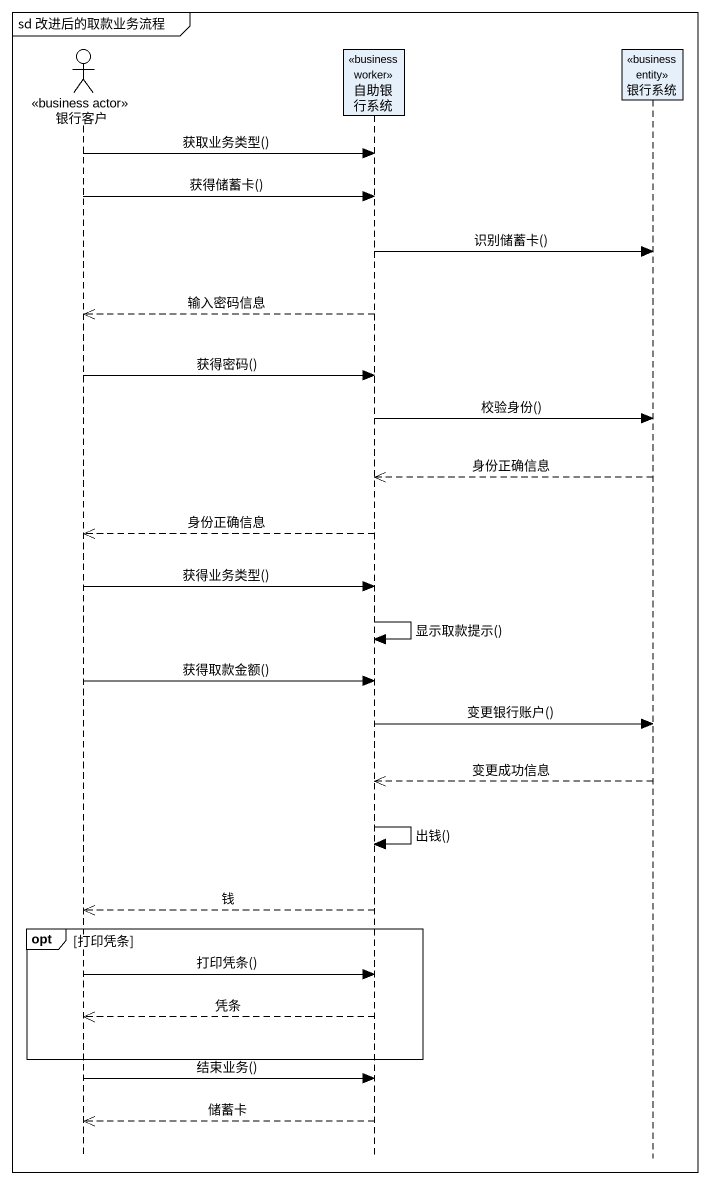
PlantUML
@startuml
mainframe sd 改进后的取款业务流程
hide footbox
actor 银行客户 <<business actor>>
participant 自助银行系统 <<business worker>>
participant 银行系统 <<business entity>>

银行客户 -> 自助银行系统 : 获取业务类型()
银行客户 -> 自助银行系统 : 获得储蓄卡()
自助银行系统 -> 银行系统 : 识别储蓄卡()
自助银行系统 -->> 银行客户 : 输入密码信息
银行客户 -> 自助银行系统 : 获得密码()
自助银行系统 -> 银行系统 : 校验身份()
银行系统 -->> 自助银行系统 : 身份正确信息
自助银行系统 -->> 银行客户 : 身份正确信息
银行客户 -> 自助银行系统 : 获得业务类型()
自助银行系统 -> 自助银行系统 : 显示取款提示()
银行客户 -> 自助银行系统 : 获得取款金额()
自助银行系统 -> 银行系统 : 变更银行账户()
银行系统 -->> 自助银行系统 : 变更成功信息
自助银行系统 -> 自助银行系统 : 出钱()
自助银行系统 -->> 银行客户 : 钱
opt 打印凭条
  银行客户 -> 自助银行系统 : 打印凭条()
  自助银行系统 -->> 银行客户 : 凭条
end
银行客户 -> 自助银行系统 : 结束业务()
自助银行系统 -->> 银行客户 : 储蓄卡
@enduml
